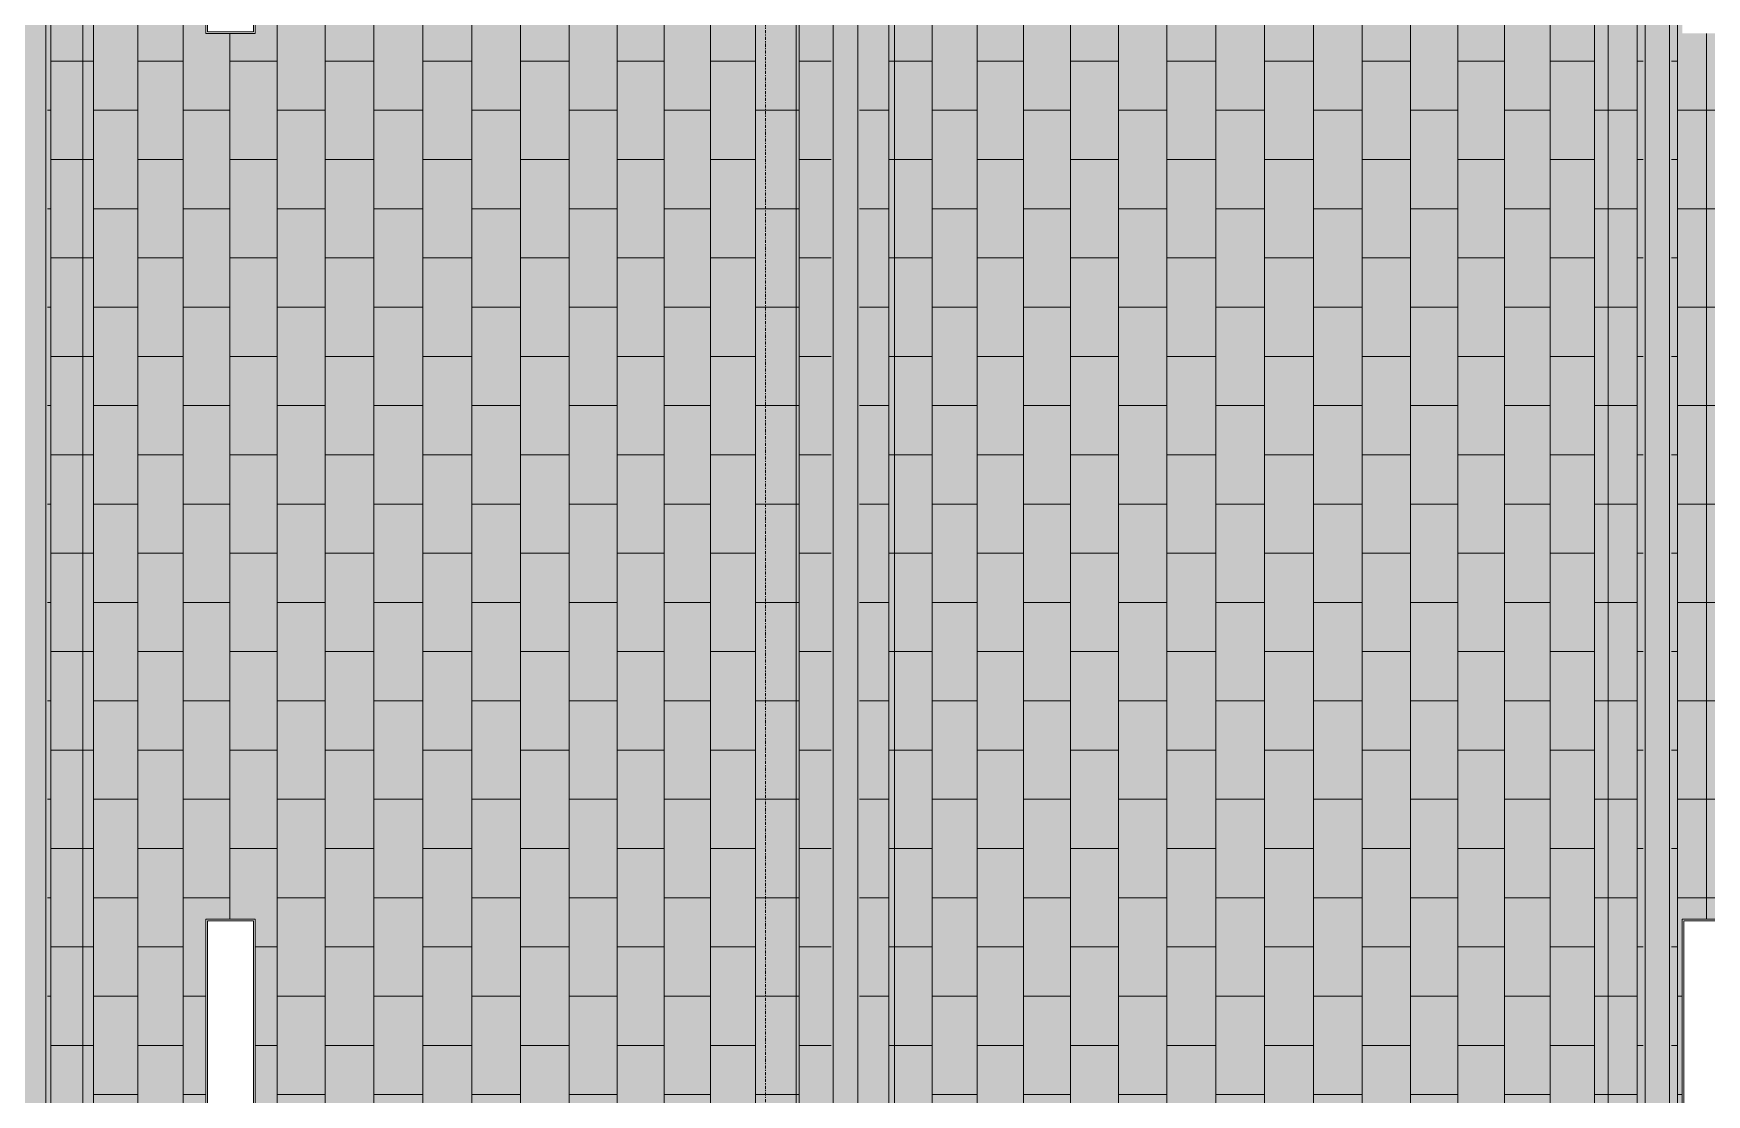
# Model space of a CAD drawing. Header units: inches. Extents: x -956 to 966, y -1111 to 895.
# Drawn here: x -149.8 to -13.8, y 593.6 to 679.9 of the extents above; entities that cross this region are included whole.
import ezdxf

# ---------------------------------------------------------------- set-up
doc = ezdxf.new("R2010")
doc.units = ezdxf.units.IN
doc.header["$MEASUREMENT"] = 0
doc.linetypes.add('Grid Line 1_4_', pattern=[0.4375, 0.25, -0.0625, 0.0625, -0.0625])
for name, color, linetype, lineweight in [('A-CLNG', 13, 'Continuous', 13), ('A-CLNG-PATT', 13, 'Continuous', 13), ('E-LITE-EQPM', 33, 'Continuous', 9), ('S-GRID', 1, 'Continuous', 9)]:
    doc.layers.add(name, color=color, linetype=linetype, lineweight=lineweight)

# ---------------------------------------------------------------- blocks, each defined once
blk = doc.blocks.new('Lighting - Pendant-Finelite-HP4-D - HP-4 D-8_-SO-3000K-120-FA-SC-3361575-7TH FLOOR TELECOM OVERHEAD ROUTING PLAN')
at = {"layer": 'E-LITE-EQPM', "color": 9}
for p, q in [((48, 2), (-48, 2)), ((-48, 2), (-48, -2)), ((47.875, 1.875), (-47.875, 1.875)), ((-47.875, 1.875), (-47.875, -1.875)), ((-47.875, 1.875), (47.875, 1.875)), ((-47.875, -1.875), (-47.875, 1.875)), ((47.875, -1.875), (47.875, 1.875)), ((47.875, 1.875), (47.875, -1.875)), ((48, -2), (48, 2)), ((-48, -2), (48, -2)), ((-47.875, -1.875), (47.875, -1.875)), ((47.875, -1.875), (-47.875, -1.875))]:
    blk.add_line(p, q, dxfattribs=at)
blk = doc.blocks.new('FP_1_48-7TH FLOOR TELECOM OVERHEAD ROUTING PLAN')
at = {"layer": 'A-CLNG-PATT', "color": 50}
for p, q in [((-148.41, 542.63), (-148.41, 789.34)), ((-144.93, 542.63), (-144.93, 789.34)), ((-141.34, 542.63), (-141.34, 789.34)), ((-137.65, 542.63), (-137.65, 789.34)), ((-130.01, 542.63), (-130.01, 789.34)), ((-126.1, 542.63), (-126.1, 789.34)), ((-122.14, 542.63), (-122.14, 789.34)), ((-118.17, 542.63), (-118.17, 789.34)), ((-114.19, 542.63), (-114.19, 789.34)), ((-110.22, 542.63), (-110.22, 789.34)), ((-106.28, 542.63), (-106.28, 789.34)), ((-102.38, 542.63), (-102.38, 789.34)), ((-98.55, 542.63), (-98.55, 789.34)), ((-94.79, 542.63), (-94.79, 789.34)), ((-91.13, 542.63), (-91.13, 789.34)), ((-87.57, 542.63), (-87.57, 789.34)), ((-133.86, 607.86), (-133.86, 679.86)), ((-148.41, 677.61), (-145.84, 677.61)), ((-145.82, 677.61), (-144.93, 677.61)), ((-141.34, 677.61), (-137.65, 677.61)), ((-133.86, 677.61), (-130.01, 677.61)), ((-126.1, 677.61), (-122.14, 677.61)), ((-118.17, 677.61), (-114.19, 677.61)), ((-110.22, 677.61), (-106.28, 677.61)), ((-102.38, 677.61), (-98.55, 677.61)), ((-94.79, 677.61), (-91.13, 677.61)), ((-87.57, 677.61), (-84.97, 677.61)), ((-148.67, 673.61), (-148.41, 673.61)), ((-144.93, 673.61), (-141.34, 673.61)), ((-137.65, 673.61), (-133.86, 673.61)), ((-130.01, 673.61), (-126.1, 673.61)), ((-122.14, 673.61), (-118.17, 673.61)), ((-114.19, 673.61), (-110.22, 673.61)), ((-106.28, 673.61), (-102.38, 673.61)), ((-98.55, 673.61), (-94.79, 673.61)), ((-91.13, 673.61), (-87.82, 673.61)), ((-87.82, 673.61), (-87.57, 673.61)), ((-148.41, 669.61), (-145.84, 669.61)), ((-145.82, 669.61), (-144.93, 669.61)), ((-141.34, 669.61), (-137.65, 669.61)), ((-133.86, 669.61), (-130.01, 669.61)), ((-126.1, 669.61), (-122.14, 669.61)), ((-118.17, 669.61), (-114.19, 669.61)), ((-110.22, 669.61), (-106.28, 669.61)), ((-102.38, 669.61), (-98.55, 669.61)), ((-94.79, 669.61), (-91.13, 669.61)), ((-87.57, 669.61), (-84.97, 669.61)), ((-148.67, 665.61), (-148.41, 665.61)), ((-144.93, 665.61), (-141.34, 665.61)), ((-137.65, 665.61), (-133.86, 665.61)), ((-130.01, 665.61), (-126.1, 665.61)), ((-122.14, 665.61), (-118.17, 665.61)), ((-114.19, 665.61), (-110.22, 665.61)), ((-106.28, 665.61), (-102.38, 665.61)), ((-98.55, 665.61), (-94.79, 665.61)), ((-91.13, 665.61), (-87.82, 665.61)), ((-87.82, 665.61), (-87.57, 665.61)), ((-148.41, 661.61), (-145.84, 661.61)), ((-145.82, 661.61), (-144.93, 661.61)), ((-141.34, 661.61), (-137.65, 661.61)), ((-133.86, 661.61), (-130.01, 661.61)), ((-126.1, 661.61), (-122.14, 661.61)), ((-118.17, 661.61), (-114.19, 661.61)), ((-110.22, 661.61), (-106.28, 661.61)), ((-102.38, 661.61), (-98.55, 661.61)), ((-94.79, 661.61), (-91.13, 661.61)), ((-87.57, 661.61), (-84.97, 661.61)), ((-148.67, 657.61), (-148.41, 657.61)), ((-144.93, 657.61), (-141.34, 657.61)), ((-137.65, 657.61), (-133.86, 657.61)), ((-130.01, 657.61), (-126.1, 657.61)), ((-122.14, 657.61), (-118.17, 657.61)), ((-114.19, 657.61), (-110.22, 657.61)), ((-106.28, 657.61), (-102.38, 657.61)), ((-98.55, 657.61), (-94.79, 657.61)), ((-91.13, 657.61), (-87.82, 657.61)), ((-87.82, 657.61), (-87.57, 657.61)), ((-148.41, 653.61), (-145.84, 653.61)), ((-145.82, 653.61), (-144.93, 653.61)), ((-141.34, 653.61), (-137.65, 653.61)), ((-133.86, 653.61), (-130.01, 653.61)), ((-126.1, 653.61), (-122.14, 653.61)), ((-118.17, 653.61), (-114.19, 653.61)), ((-110.22, 653.61), (-106.28, 653.61)), ((-102.38, 653.61), (-98.55, 653.61)), ((-94.79, 653.61), (-91.13, 653.61)), ((-87.57, 653.61), (-84.97, 653.61)), ((-148.67, 649.61), (-148.41, 649.61)), ((-144.93, 649.61), (-141.34, 649.61)), ((-137.65, 649.61), (-133.86, 649.61)), ((-130.01, 649.61), (-126.1, 649.61)), ((-122.14, 649.61), (-118.17, 649.61)), ((-114.19, 649.61), (-110.22, 649.61)), ((-106.28, 649.61), (-102.38, 649.61)), ((-98.55, 649.61), (-94.79, 649.61)), ((-91.13, 649.61), (-87.82, 649.61)), ((-87.82, 649.61), (-87.57, 649.61)), ((-148.41, 645.61), (-145.84, 645.61)), ((-145.82, 645.61), (-144.93, 645.61)), ((-141.34, 645.61), (-137.65, 645.61)), ((-133.86, 645.61), (-130.01, 645.61)), ((-126.1, 645.61), (-122.14, 645.61)), ((-118.17, 645.61), (-114.19, 645.61)), ((-110.22, 645.61), (-106.28, 645.61)), ((-102.38, 645.61), (-98.55, 645.61)), ((-94.79, 645.61), (-91.13, 645.61)), ((-87.57, 645.61), (-84.97, 645.61)), ((-148.67, 641.61), (-148.41, 641.61)), ((-144.93, 641.61), (-141.34, 641.61)), ((-137.65, 641.61), (-133.86, 641.61)), ((-130.01, 641.61), (-126.1, 641.61)), ((-122.14, 641.61), (-118.17, 641.61)), ((-114.19, 641.61), (-110.22, 641.61)), ((-106.28, 641.61), (-102.38, 641.61)), ((-98.55, 641.61), (-94.79, 641.61)), ((-91.13, 641.61), (-87.82, 641.61)), ((-87.82, 641.61), (-87.57, 641.61)), ((-148.41, 637.61), (-145.84, 637.61)), ((-145.82, 637.61), (-144.93, 637.61)), ((-141.34, 637.61), (-137.65, 637.61)), ((-133.86, 637.61), (-130.01, 637.61)), ((-126.1, 637.61), (-122.14, 637.61)), ((-118.17, 637.61), (-114.19, 637.61)), ((-110.22, 637.61), (-106.28, 637.61)), ((-102.38, 637.61), (-98.55, 637.61)), ((-94.79, 637.61), (-91.13, 637.61)), ((-87.57, 637.61), (-84.97, 637.61)), ((-148.67, 633.61), (-148.41, 633.61)), ((-144.93, 633.61), (-141.34, 633.61)), ((-137.65, 633.61), (-133.86, 633.61)), ((-130.01, 633.61), (-126.1, 633.61)), ((-122.14, 633.61), (-118.17, 633.61)), ((-114.19, 633.61), (-110.22, 633.61)), ((-106.28, 633.61), (-102.38, 633.61)), ((-98.55, 633.61), (-94.79, 633.61)), ((-91.13, 633.61), (-87.82, 633.61)), ((-87.82, 633.61), (-87.57, 633.61)), ((-148.41, 629.61), (-145.84, 629.61)), ((-145.82, 629.61), (-144.93, 629.61)), ((-141.34, 629.61), (-137.65, 629.61)), ((-133.86, 629.61), (-130.01, 629.61)), ((-126.1, 629.61), (-122.14, 629.61)), ((-118.17, 629.61), (-114.19, 629.61)), ((-110.22, 629.61), (-106.28, 629.61)), ((-102.38, 629.61), (-98.55, 629.61)), ((-94.79, 629.61), (-91.13, 629.61)), ((-87.57, 629.61), (-84.97, 629.61)), ((-148.67, 625.61), (-148.41, 625.61)), ((-144.93, 625.61), (-141.34, 625.61)), ((-137.65, 625.61), (-133.86, 625.61)), ((-130.01, 625.61), (-126.1, 625.61)), ((-122.14, 625.61), (-118.17, 625.61)), ((-114.19, 625.61), (-110.22, 625.61)), ((-106.28, 625.61), (-102.38, 625.61)), ((-98.55, 625.61), (-94.79, 625.61)), ((-91.13, 625.61), (-87.82, 625.61)), ((-87.82, 625.61), (-87.57, 625.61)), ((-148.41, 621.61), (-145.84, 621.61)), ((-145.82, 621.61), (-144.93, 621.61)), ((-141.34, 621.61), (-137.65, 621.61)), ((-133.86, 621.61), (-130.01, 621.61)), ((-126.1, 621.61), (-122.14, 621.61)), ((-118.17, 621.61), (-114.19, 621.61)), ((-110.22, 621.61), (-106.28, 621.61)), ((-102.38, 621.61), (-98.55, 621.61)), ((-94.79, 621.61), (-91.13, 621.61)), ((-87.57, 621.61), (-84.97, 621.61)), ((-148.67, 617.61), (-148.41, 617.61)), ((-144.93, 617.61), (-141.34, 617.61)), ((-137.65, 617.61), (-133.86, 617.61)), ((-130.01, 617.61), (-126.1, 617.61)), ((-122.14, 617.61), (-118.17, 617.61)), ((-114.19, 617.61), (-110.22, 617.61)), ((-106.28, 617.61), (-102.38, 617.61)), ((-98.55, 617.61), (-94.79, 617.61)), ((-91.13, 617.61), (-87.82, 617.61)), ((-87.82, 617.61), (-87.57, 617.61)), ((-148.41, 613.61), (-145.84, 613.61)), ((-145.82, 613.61), (-144.93, 613.61)), ((-141.34, 613.61), (-137.65, 613.61)), ((-133.86, 613.61), (-130.01, 613.61)), ((-126.1, 613.61), (-122.14, 613.61)), ((-118.17, 613.61), (-114.19, 613.61)), ((-110.22, 613.61), (-106.28, 613.61)), ((-102.38, 613.61), (-98.55, 613.61)), ((-94.79, 613.61), (-91.13, 613.61)), ((-87.57, 613.61), (-84.97, 613.61)), ((-148.67, 609.61), (-148.41, 609.61)), ((-144.93, 609.61), (-141.34, 609.61)), ((-137.65, 609.61), (-133.86, 609.61)), ((-130.01, 609.61), (-126.1, 609.61)), ((-122.14, 609.61), (-118.17, 609.61)), ((-114.19, 609.61), (-110.22, 609.61)), ((-106.28, 609.61), (-102.38, 609.61)), ((-98.55, 609.61), (-94.79, 609.61)), ((-91.13, 609.61), (-87.82, 609.61)), ((-87.82, 609.61), (-87.57, 609.61)), ((-148.41, 605.61), (-145.84, 605.61)), ((-145.82, 605.61), (-144.93, 605.61)), ((-141.34, 605.61), (-137.65, 605.61)), ((-131.8, 605.61), (-130.01, 605.61)), ((-126.1, 605.61), (-122.14, 605.61)), ((-118.17, 605.61), (-114.19, 605.61)), ((-110.22, 605.61), (-106.28, 605.61)), ((-102.38, 605.61), (-98.55, 605.61)), ((-94.79, 605.61), (-91.13, 605.61)), ((-87.57, 605.61), (-84.97, 605.61)), ((-148.67, 601.61), (-148.41, 601.61)), ((-144.93, 601.61), (-141.34, 601.61)), ((-137.65, 601.61), (-135.8, 601.61)), ((-130.01, 601.61), (-126.1, 601.61)), ((-122.14, 601.61), (-118.17, 601.61)), ((-114.19, 601.61), (-110.22, 601.61)), ((-106.28, 601.61), (-102.38, 601.61)), ((-98.55, 601.61), (-94.79, 601.61)), ((-91.13, 601.61), (-87.82, 601.61)), ((-87.82, 601.61), (-87.57, 601.61)), ((-148.41, 597.61), (-145.84, 597.61)), ((-145.82, 597.61), (-144.93, 597.61)), ((-141.34, 597.61), (-137.65, 597.61)), ((-131.8, 597.61), (-130.01, 597.61)), ((-126.1, 597.61), (-122.14, 597.61)), ((-118.17, 597.61), (-114.19, 597.61)), ((-110.22, 597.61), (-106.28, 597.61)), ((-102.38, 597.61), (-98.55, 597.61)), ((-94.79, 597.61), (-91.13, 597.61)), ((-87.57, 597.61), (-84.97, 597.61)), ((-144.93, 593.61), (-141.34, 593.61)), ((-137.65, 593.61), (-135.8, 593.61)), ((-130.01, 593.61), (-126.1, 593.61)), ((-122.14, 593.61), (-118.17, 593.61)), ((-114.19, 593.61), (-110.22, 593.61)), ((-106.28, 593.61), (-102.38, 593.61)), ((-98.55, 593.61), (-94.79, 593.61)), ((-91.13, 593.61), (-87.82, 593.61)), ((-87.82, 593.61), (-87.57, 593.61))]:
    blk.add_line(p, q, dxfattribs=at)
blk = doc.blocks.new('FP_1_49-7TH FLOOR TELECOM OVERHEAD ROUTING PLAN')
at = {"layer": 'A-CLNG-PATT', "color": 50}
for p, q in [((-80.3, 542.63), (-80.3, 789.34)), ((-76.76, 542.63), (-76.76, 789.34)), ((-73.1, 542.63), (-73.1, 789.34)), ((-69.35, 542.63), (-69.35, 789.34)), ((-65.52, 542.63), (-65.52, 789.34)), ((-61.62, 542.63), (-61.62, 789.34)), ((-57.69, 542.63), (-57.69, 789.34)), ((-53.72, 542.63), (-53.72, 789.34)), ((-49.74, 542.63), (-49.74, 789.34)), ((-45.76, 542.63), (-45.76, 789.34)), ((-41.81, 542.63), (-41.81, 789.34)), ((-37.89, 542.63), (-37.89, 789.34)), ((-34.03, 542.63), (-34.03, 789.34)), ((-30.24, 542.63), (-30.24, 789.34)), ((-26.54, 542.63), (-26.54, 789.34)), ((-22.94, 542.63), (-22.94, 789.34)), ((-19.46, 542.63), (-19.46, 789.34)), ((-80.3, 677.61), (-79.82, 677.61)), ((-79.82, 677.61), (-76.76, 677.61)), ((-73.1, 677.61), (-69.35, 677.61)), ((-65.52, 677.61), (-61.62, 677.61)), ((-57.69, 677.61), (-53.72, 677.61)), ((-49.74, 677.61), (-45.76, 677.61)), ((-41.81, 677.61), (-37.89, 677.61)), ((-34.03, 677.61), (-30.24, 677.61)), ((-26.54, 677.61), (-22.94, 677.61)), ((-19.46, 677.61), (-18.97, 677.61)), ((-82.67, 673.61), (-80.3, 673.61)), ((-76.76, 673.61), (-73.1, 673.61)), ((-69.35, 673.61), (-65.52, 673.61)), ((-61.62, 673.61), (-57.69, 673.61)), ((-53.72, 673.61), (-49.74, 673.61)), ((-45.76, 673.61), (-41.81, 673.61)), ((-37.89, 673.61), (-34.03, 673.61)), ((-30.24, 673.61), (-26.54, 673.61)), ((-22.94, 673.61), (-21.82, 673.61)), ((-21.82, 673.61), (-19.46, 673.61)), ((-80.3, 669.61), (-79.82, 669.61)), ((-79.82, 669.61), (-76.76, 669.61)), ((-73.1, 669.61), (-69.35, 669.61)), ((-65.52, 669.61), (-61.62, 669.61)), ((-57.69, 669.61), (-53.72, 669.61)), ((-49.74, 669.61), (-45.76, 669.61)), ((-41.81, 669.61), (-37.89, 669.61)), ((-34.03, 669.61), (-30.24, 669.61)), ((-26.54, 669.61), (-22.94, 669.61)), ((-19.46, 669.61), (-18.97, 669.61)), ((-82.67, 665.61), (-80.3, 665.61)), ((-76.76, 665.61), (-73.1, 665.61)), ((-69.35, 665.61), (-65.52, 665.61)), ((-61.62, 665.61), (-57.69, 665.61)), ((-53.72, 665.61), (-49.74, 665.61)), ((-45.76, 665.61), (-41.81, 665.61)), ((-37.89, 665.61), (-34.03, 665.61)), ((-30.24, 665.61), (-26.54, 665.61)), ((-22.94, 665.61), (-21.82, 665.61)), ((-21.82, 665.61), (-19.46, 665.61)), ((-80.3, 661.61), (-79.82, 661.61)), ((-79.82, 661.61), (-76.76, 661.61)), ((-73.1, 661.61), (-69.35, 661.61)), ((-65.52, 661.61), (-61.62, 661.61)), ((-57.69, 661.61), (-53.72, 661.61)), ((-49.74, 661.61), (-45.76, 661.61)), ((-41.81, 661.61), (-37.89, 661.61)), ((-34.03, 661.61), (-30.24, 661.61)), ((-26.54, 661.61), (-22.94, 661.61)), ((-19.46, 661.61), (-18.97, 661.61)), ((-82.67, 657.61), (-80.3, 657.61)), ((-76.76, 657.61), (-73.1, 657.61)), ((-69.35, 657.61), (-65.52, 657.61)), ((-61.62, 657.61), (-57.69, 657.61)), ((-53.72, 657.61), (-49.74, 657.61)), ((-45.76, 657.61), (-41.81, 657.61)), ((-37.89, 657.61), (-34.03, 657.61)), ((-30.24, 657.61), (-26.54, 657.61)), ((-22.94, 657.61), (-21.82, 657.61)), ((-21.82, 657.61), (-19.46, 657.61)), ((-80.3, 653.61), (-79.82, 653.61)), ((-79.82, 653.61), (-76.76, 653.61)), ((-73.1, 653.61), (-69.35, 653.61)), ((-65.52, 653.61), (-61.62, 653.61)), ((-57.69, 653.61), (-53.72, 653.61)), ((-49.74, 653.61), (-45.76, 653.61)), ((-41.81, 653.61), (-37.89, 653.61)), ((-34.03, 653.61), (-30.24, 653.61)), ((-26.54, 653.61), (-22.94, 653.61)), ((-19.46, 653.61), (-18.97, 653.61)), ((-82.67, 649.61), (-80.3, 649.61)), ((-76.76, 649.61), (-73.1, 649.61)), ((-69.35, 649.61), (-65.52, 649.61)), ((-61.62, 649.61), (-57.69, 649.61)), ((-53.72, 649.61), (-49.74, 649.61)), ((-45.76, 649.61), (-41.81, 649.61)), ((-37.89, 649.61), (-34.03, 649.61)), ((-30.24, 649.61), (-26.54, 649.61)), ((-22.94, 649.61), (-21.82, 649.61)), ((-21.82, 649.61), (-19.46, 649.61)), ((-80.3, 645.61), (-79.82, 645.61)), ((-79.82, 645.61), (-76.76, 645.61)), ((-73.1, 645.61), (-69.35, 645.61)), ((-65.52, 645.61), (-61.62, 645.61)), ((-57.69, 645.61), (-53.72, 645.61)), ((-49.74, 645.61), (-45.76, 645.61)), ((-41.81, 645.61), (-37.89, 645.61)), ((-34.03, 645.61), (-30.24, 645.61)), ((-26.54, 645.61), (-22.94, 645.61)), ((-19.46, 645.61), (-18.97, 645.61)), ((-82.67, 641.61), (-80.3, 641.61)), ((-76.76, 641.61), (-73.1, 641.61)), ((-69.35, 641.61), (-65.52, 641.61)), ((-61.62, 641.61), (-57.69, 641.61)), ((-53.72, 641.61), (-49.74, 641.61)), ((-45.76, 641.61), (-41.81, 641.61)), ((-37.89, 641.61), (-34.03, 641.61)), ((-30.24, 641.61), (-26.54, 641.61)), ((-22.94, 641.61), (-21.82, 641.61)), ((-21.82, 641.61), (-19.46, 641.61)), ((-80.3, 637.61), (-79.82, 637.61)), ((-79.82, 637.61), (-76.76, 637.61)), ((-73.1, 637.61), (-69.35, 637.61)), ((-65.52, 637.61), (-61.62, 637.61)), ((-57.69, 637.61), (-53.72, 637.61)), ((-49.74, 637.61), (-45.76, 637.61)), ((-41.81, 637.61), (-37.89, 637.61)), ((-34.03, 637.61), (-30.24, 637.61)), ((-26.54, 637.61), (-22.94, 637.61)), ((-19.46, 637.61), (-18.97, 637.61)), ((-82.67, 633.61), (-80.3, 633.61)), ((-76.76, 633.61), (-73.1, 633.61)), ((-69.35, 633.61), (-65.52, 633.61)), ((-61.62, 633.61), (-57.69, 633.61)), ((-53.72, 633.61), (-49.74, 633.61)), ((-45.76, 633.61), (-41.81, 633.61)), ((-37.89, 633.61), (-34.03, 633.61)), ((-30.24, 633.61), (-26.54, 633.61)), ((-22.94, 633.61), (-21.82, 633.61)), ((-21.82, 633.61), (-19.46, 633.61)), ((-80.3, 629.61), (-79.82, 629.61)), ((-79.82, 629.61), (-76.76, 629.61)), ((-73.1, 629.61), (-69.35, 629.61)), ((-65.52, 629.61), (-61.62, 629.61)), ((-57.69, 629.61), (-53.72, 629.61)), ((-49.74, 629.61), (-45.76, 629.61)), ((-41.81, 629.61), (-37.89, 629.61)), ((-34.03, 629.61), (-30.24, 629.61)), ((-26.54, 629.61), (-22.94, 629.61)), ((-19.46, 629.61), (-18.97, 629.61)), ((-82.67, 625.61), (-80.3, 625.61)), ((-76.76, 625.61), (-73.1, 625.61)), ((-69.35, 625.61), (-65.52, 625.61)), ((-61.62, 625.61), (-57.69, 625.61)), ((-53.72, 625.61), (-49.74, 625.61)), ((-45.76, 625.61), (-41.81, 625.61)), ((-37.89, 625.61), (-34.03, 625.61)), ((-30.24, 625.61), (-26.54, 625.61)), ((-22.94, 625.61), (-21.82, 625.61)), ((-21.82, 625.61), (-19.46, 625.61)), ((-80.3, 621.61), (-79.82, 621.61)), ((-79.82, 621.61), (-76.76, 621.61)), ((-73.1, 621.61), (-69.35, 621.61)), ((-65.52, 621.61), (-61.62, 621.61)), ((-57.69, 621.61), (-53.72, 621.61)), ((-49.74, 621.61), (-45.76, 621.61)), ((-41.81, 621.61), (-37.89, 621.61)), ((-34.03, 621.61), (-30.24, 621.61)), ((-26.54, 621.61), (-22.94, 621.61)), ((-19.46, 621.61), (-18.97, 621.61)), ((-82.67, 617.61), (-80.3, 617.61)), ((-76.76, 617.61), (-73.1, 617.61)), ((-69.35, 617.61), (-65.52, 617.61)), ((-61.62, 617.61), (-57.69, 617.61)), ((-53.72, 617.61), (-49.74, 617.61)), ((-45.76, 617.61), (-41.81, 617.61)), ((-37.89, 617.61), (-34.03, 617.61)), ((-30.24, 617.61), (-26.54, 617.61)), ((-22.94, 617.61), (-21.82, 617.61)), ((-21.82, 617.61), (-19.46, 617.61)), ((-80.3, 613.61), (-79.82, 613.61)), ((-79.82, 613.61), (-76.76, 613.61)), ((-73.1, 613.61), (-69.35, 613.61)), ((-65.52, 613.61), (-61.62, 613.61)), ((-57.69, 613.61), (-53.72, 613.61)), ((-49.74, 613.61), (-45.76, 613.61)), ((-41.81, 613.61), (-37.89, 613.61)), ((-34.03, 613.61), (-30.24, 613.61)), ((-26.54, 613.61), (-22.94, 613.61)), ((-19.46, 613.61), (-18.97, 613.61)), ((-82.67, 609.61), (-80.3, 609.61)), ((-76.76, 609.61), (-73.1, 609.61)), ((-69.35, 609.61), (-65.52, 609.61)), ((-61.62, 609.61), (-57.69, 609.61)), ((-53.72, 609.61), (-49.74, 609.61)), ((-45.76, 609.61), (-41.81, 609.61)), ((-37.89, 609.61), (-34.03, 609.61)), ((-30.24, 609.61), (-26.54, 609.61)), ((-22.94, 609.61), (-21.82, 609.61)), ((-21.82, 609.61), (-19.46, 609.61)), ((-80.3, 605.61), (-79.82, 605.61)), ((-79.82, 605.61), (-76.76, 605.61)), ((-73.1, 605.61), (-69.35, 605.61)), ((-65.52, 605.61), (-61.62, 605.61)), ((-57.69, 605.61), (-53.72, 605.61)), ((-49.74, 605.61), (-45.76, 605.61)), ((-41.81, 605.61), (-37.89, 605.61)), ((-34.03, 605.61), (-30.24, 605.61)), ((-26.54, 605.61), (-22.94, 605.61)), ((-19.46, 605.61), (-18.97, 605.61)), ((-82.67, 601.61), (-80.3, 601.61)), ((-76.76, 601.61), (-73.1, 601.61)), ((-69.35, 601.61), (-65.52, 601.61)), ((-61.62, 601.61), (-57.69, 601.61)), ((-53.72, 601.61), (-49.74, 601.61)), ((-45.76, 601.61), (-41.81, 601.61)), ((-37.89, 601.61), (-34.03, 601.61)), ((-30.24, 601.61), (-26.54, 601.61)), ((-22.94, 601.61), (-21.82, 601.61)), ((-21.82, 601.61), (-19.46, 601.61)), ((-80.3, 597.61), (-79.82, 597.61)), ((-79.82, 597.61), (-76.76, 597.61)), ((-73.1, 597.61), (-69.35, 597.61)), ((-65.52, 597.61), (-61.62, 597.61)), ((-57.69, 597.61), (-53.72, 597.61)), ((-49.74, 597.61), (-45.76, 597.61)), ((-41.81, 597.61), (-37.89, 597.61)), ((-34.03, 597.61), (-30.24, 597.61)), ((-26.54, 597.61), (-22.94, 597.61)), ((-19.46, 597.61), (-18.97, 597.61)), ((-76.76, 593.61), (-73.1, 593.61)), ((-69.35, 593.61), (-65.52, 593.61)), ((-61.62, 593.61), (-57.69, 593.61)), ((-53.72, 593.61), (-49.74, 593.61)), ((-45.76, 593.61), (-41.81, 593.61)), ((-37.89, 593.61), (-34.03, 593.61)), ((-30.24, 593.61), (-26.54, 593.61)), ((-22.94, 593.61), (-21.82, 593.61)), ((-21.82, 593.61), (-19.46, 593.61))]:
    blk.add_line(p, q, dxfattribs=at)
blk = doc.blocks.new('FP_1_50-7TH FLOOR TELECOM OVERHEAD ROUTING PLAN')
at = {"layer": 'A-CLNG-PATT', "color": 50}
for p, q in [((-16.17, 542.63), (-16.17, 789.34)), ((-16.67, 677.61), (-16.17, 677.61)), ((-16.17, 673.61), (-13.82, 673.61)), ((-13.82, 673.61), (-12.69, 673.61)), ((-16.67, 669.61), (-16.17, 669.61)), ((-16.17, 665.61), (-13.82, 665.61)), ((-13.82, 665.61), (-12.69, 665.61)), ((-16.67, 661.61), (-16.17, 661.61)), ((-16.17, 657.61), (-13.82, 657.61)), ((-13.82, 657.61), (-12.69, 657.61)), ((-16.67, 653.61), (-16.17, 653.61)), ((-16.17, 649.61), (-13.82, 649.61)), ((-13.82, 649.61), (-12.69, 649.61)), ((-16.67, 645.61), (-16.17, 645.61)), ((-16.17, 641.61), (-13.82, 641.61)), ((-13.82, 641.61), (-12.69, 641.61)), ((-16.67, 637.61), (-16.17, 637.61)), ((-16.17, 633.61), (-13.82, 633.61)), ((-13.82, 633.61), (-12.69, 633.61)), ((-16.67, 629.61), (-16.17, 629.61)), ((-16.17, 625.61), (-13.82, 625.61)), ((-13.82, 625.61), (-12.69, 625.61)), ((-16.67, 621.61), (-16.17, 621.61)), ((-16.17, 617.61), (-13.82, 617.61)), ((-13.82, 617.61), (-12.69, 617.61)), ((-16.67, 613.61), (-16.17, 613.61)), ((-16.17, 609.61), (-13.82, 609.61)), ((-13.82, 609.61), (-12.69, 609.61)), ((-16.67, 605.61), (-16.17, 605.61)), ((-16.17, 601.61), (-15.79, 601.61)), ((-16.67, 597.61), (-16.17, 597.61)), ((-16.17, 593.61), (-15.8, 593.61))]:
    blk.add_line(p, q, dxfattribs=at)
blk = doc.blocks.new('7th Floor Vault2 - 7th Floor Vault-3164437-7TH FLOOR TELECOM OVERHEAD ROUTING PLAN')
at = {"layer": 'A-CLNG', "color": 10, "lineweight": 9}
for p, q in [((-148.82, 789.34), (-148.82, 542.63)), ((-145.82, 789.34), (-145.82, 542.63)), ((-145.82, 789.34), (-145.82, 542.63)), ((-87.82, 789.34), (-87.82, 542.63)), ((-87.82, 789.34), (-87.82, 542.63)), ((-84.82, 789.34), (-84.82, 542.63)), ((-82.82, 789.34), (-82.82, 542.63)), ((-79.82, 789.34), (-79.82, 542.63)), ((-79.82, 789.34), (-79.82, 542.63)), ((-21.82, 789.34), (-21.82, 542.63)), ((-21.82, 789.34), (-21.82, 542.63)), ((-18.82, 789.34), (-18.82, 542.63)), ((-16.82, 789.34), (-16.82, 542.63)), ((-13.82, 679.86), (-13.82, 607.86)), ((-13.82, 679.86), (-13.82, 607.86))]:
    blk.add_line(p, q, dxfattribs=at)
for name in ['FP_1_48-7TH FLOOR TELECOM OVERHEAD ROUTING PLAN', 'FP_1_49-7TH FLOOR TELECOM OVERHEAD ROUTING PLAN', 'FP_1_50-7TH FLOOR TELECOM OVERHEAD ROUTING PLAN']:
    blk.add_blockref(name, (0, 0), dxfattribs=at)
blk = doc.blocks.new('Lighting - Pendant-Finelite-HP4-D - HP-4 D-4_-SO-3000K-120-FA-SC-3363334-7TH FLOOR TELECOM OVERHEAD ROUTING PLAN')
at = {"layer": 'E-LITE-EQPM', "color": 9}
for p, q in [((24, 2), (-24, 2)), ((-24, 2), (-24, -2)), ((23.875, 1.875), (-23.875, 1.875)), ((-23.875, 1.875), (-23.875, -1.875)), ((-23.875, 1.875), (23.875, 1.875)), ((-23.875, -1.875), (-23.875, 1.875)), ((23.875, -1.875), (23.875, 1.875)), ((23.875, 1.875), (23.875, -1.875)), ((24, -2), (24, 2)), ((-24, -2), (24, -2)), ((-23.875, -1.875), (23.875, -1.875)), ((23.875, -1.875), (-23.875, -1.875))]:
    blk.add_line(p, q, dxfattribs=at)

msp = doc.modelspace()

# ---------------------------------------------------------------- hatches: boundary and pattern name
at = {"layer": 'A-CLNG-PATT'}
h = msp.add_hatch(dxfattribs=at)
h.set_pattern_fill('FP1_12', color=253, style=0, pattern_type=2)
h.set_pattern_definition([(0, (0, 0), (30.72, 7.68), [1.267, -21.773, 1.267, -21.773, -122.88]), (0, (0, 0), (30.72, 7.68), [-46.08, 1.267, -44.813, 1.267, -21.773, -53.76]), (0, (0, 0), (30.72, 7.68), [-115.2, 1.267, -14.093, 1.267, -37.133]), (120, (11.52, 3.84), (-22.011075, 22.7643), [1.267, -21.773, 1.267, -21.773, -122.88]), (120, (11.52, 3.84), (-22.011075, 22.7643), [-46.08, 1.267, -44.813, 1.267, -21.773, -53.76]), (120, (11.52, 3.84), (-22.011075, 22.7643), [-115.2, 1.267, -14.093, 1.267, -37.133]), (240, (15.36, 19.2), (-8.708925, -30.4443), [1.267, -21.773, 1.267, -21.773, -122.88]), (240, (15.36, 19.2), (-8.708925, -30.4443), [-46.08, 1.267, -44.813, 1.267, -21.773, -53.76]), (240, (15.36, 19.2), (-8.708925, -30.4443), [-115.2, 1.267, -14.093, 1.267, -37.133])])
h.paths.add_polyline_path([(-294.34, -537.62), (-227.98, -537.62), (-227.98, -527.62), (-219.98, -527.62), (-219.98, -509.12), (-210.98, -509.12), (-210.98, -364.18), (-211.98, -364.18), (-211.98, -243.37), (-299.98, -243.37), (-299.98, -537.62)], flags=0)
h.paths.add_polyline_path([(-606.23, -537.62), (-602.07, -537.62), (-602.07, -532.87), (-606.23, -532.87), (-606.23, -535.37)], flags=0)
h.paths.add_polyline_path([(-561.64, -537.62), (-356.48, -537.62), (-356.48, -525.62), (-323.98, -525.62), (-323.98, -537.62), (-305.35, -537.62), (-305.35, -525.37), (-321.35, -525.37), (-321.35, -427.37), (-305.35, -427.37), (-305.35, -243.37), (-386.84, -243.37), (-386.84, -318.61), (-390.84, -318.61), (-390.84, -243.37), (-496.9, -243.37), (-496.9, -318.61), (-500.9, -318.61), (-500.9, -243.37), (-562.04, -243.37), (-562.04, -427.37), (-500.9, -427.37), (-500.9, -402.61), (-496.9, -402.61), (-496.9, -427.37), (-390.84, -427.37), (-390.84, -402.61), (-386.84, -402.61), (-386.84, -427.37), (-370.04, -427.37), (-370.04, -525.37), (-578.04, -525.37), (-578.04, -243.37), (-578.35, -243.37), (-578.35, -528.62), (-563.48, -528.62), (-563.48, -537.62)], flags=0)
h.paths.add_polyline_path([(-567.73, -537.62), (-567.73, -532.87), (-578.07, -532.87), (-578.07, -537.62), (-572.48, -537.62)], flags=0)
h.paths.add_polyline_path([(-352.23, -537.62), (-349.48, -537.62), (-349.48, -529.87), (-352.23, -529.87), (-352.23, -536.61)], flags=0)
h.paths.add_polyline_path([(-680.44, -535.37), (-610.48, -535.37), (-610.48, -528.62), (-583.23, -528.62), (-583.23, -526.62), (-662.91, -526.62), (-662.91, -498.61), (-665.8, -498.61), (-665.8, -402.61), (-661.8, -402.61), (-661.8, -428.62), (-583.23, -428.62), (-583.23, -422.62), (-598.91, -422.62), (-598.91, -386.62), (-662.91, -386.62), (-662.91, -318.61), (-665.8, -318.61), (-665.8, -243.37), (-666.35, -243.37), (-666.35, -246.62), (-730.35, -246.62), (-730.35, -243.37), (-762.35, -243.37), (-762.35, -246.62), (-771.86, -246.62), (-771.86, -288.62), (-694.91, -288.62), (-694.91, -386.62), (-790.91, -386.62), (-790.91, -288.62), (-775.86, -288.62), (-775.86, -246.62), (-842.35, -246.62), (-842.35, -243.37), (-853.35, -243.37), (-853.35, -535.37), (-710.14, -535.37)], flags=0)
h.paths.add_polyline_path([(-834.85, -526.62), (-850.85, -526.62), (-850.85, -428.62), (-706.85, -428.62), (-706.85, -526.62), (-828.94, -526.62)], flags=0)
h.paths.add_polyline_path([(-255.48, -481.68), (-256.53, -481.54), (-257.51, -481.14), (-258.35, -480.49), (-259, -479.65), (-259.4, -478.67), (-259.54, -477.62), (-259.4, -476.57), (-259, -475.59), (-258.35, -474.75), (-257.51, -474.1), (-256.53, -473.7), (-255.48, -473.56), (-254.43, -473.7), (-253.45, -474.1), (-252.6, -474.75), (-251.96, -475.59), (-251.55, -476.57), (-251.41, -477.62), (-251.55, -478.67), (-251.96, -479.65), (-252.6, -480.49), (-253.45, -481.14), (-254.43, -481.54)], flags=0)
h.paths.add_polyline_path([(-255.48, -421.68), (-256.53, -421.54), (-257.51, -421.14), (-258.35, -420.49), (-259, -419.65), (-259.4, -418.67), (-259.54, -417.62), (-259.4, -416.57), (-259, -415.59), (-258.35, -414.75), (-257.51, -414.1), (-256.53, -413.7), (-255.48, -413.56), (-254.43, -413.7), (-253.45, -414.1), (-252.6, -414.75), (-251.96, -415.59), (-251.55, -416.57), (-251.41, -417.62), (-251.55, -418.67), (-251.96, -419.65), (-252.6, -420.49), (-253.45, -421.14), (-254.43, -421.54)], flags=0)
h.paths.add_polyline_path([(-255.48, -361.68), (-256.53, -361.54), (-257.51, -361.14), (-258.35, -360.49), (-259, -359.65), (-259.4, -358.67), (-259.54, -357.62), (-259.4, -356.57), (-259, -355.59), (-258.35, -354.75), (-257.51, -354.1), (-256.53, -353.7), (-255.48, -353.56), (-254.43, -353.7), (-253.45, -354.1), (-252.6, -354.75), (-251.96, -355.59), (-251.55, -356.57), (-251.41, -357.62), (-251.55, -358.67), (-251.96, -359.65), (-252.6, -360.49), (-253.45, -361.14), (-254.43, -361.54)], flags=0)
h.paths.add_polyline_path([(-255.48, -301.68), (-256.53, -301.54), (-257.51, -301.14), (-258.35, -300.49), (-259, -299.65), (-259.4, -298.67), (-259.54, -297.62), (-259.4, -296.57), (-259, -295.59), (-258.35, -294.75), (-257.51, -294.1), (-256.53, -293.7), (-255.48, -293.56), (-254.43, -293.7), (-253.45, -294.1), (-252.6, -294.75), (-251.96, -295.59), (-251.55, -296.57), (-251.41, -297.62), (-251.55, -298.67), (-251.96, -299.65), (-252.6, -300.49), (-253.45, -301.14), (-254.43, -301.54)], flags=0)
h.paths.add_polyline_path([(-661.8, -288.62), (-598.91, -288.62), (-598.91, -252.62), (-583.23, -252.62), (-583.23, -243.37), (-661.8, -243.37), (-661.8, -282.19)], flags=0)
h.paths.add_polyline_path([(-258.35, -241.12), (-257.53, -241.12), (-258.35, -240.49), (-259, -239.65), (-259.4, -238.67), (-259.54, -237.62), (-259.4, -236.57), (-259, -235.59), (-258.35, -234.75), (-257.51, -234.1), (-256.53, -233.7), (-255.48, -233.56), (-254.43, -233.7), (-253.45, -234.1), (-252.6, -234.75), (-251.96, -235.59), (-251.55, -236.57), (-251.41, -237.62), (-251.55, -238.67), (-251.96, -239.65), (-252.6, -240.49), (-253.42, -241.12), (-211.98, -241.12), (-211.98, -209.62), (-299.98, -209.62), (-299.98, -241.12), (-259, -241.12)], flags=0)
h.paths.add_polyline_path([(-578.35, -241.12), (-578.04, -241.12), (-578.04, -231.37), (-562.04, -231.37), (-562.04, -241.12), (-500.9, -241.12), (-500.9, -222.61), (-496.9, -222.61), (-496.9, -241.12), (-390.84, -241.12), (-390.84, -222.61), (-386.84, -222.61), (-386.84, -241.12), (-305.35, -241.12), (-305.35, -209.62), (-363.1, -209.62), (-363.1, -212.62), (-337.6, -212.62), (-337.6, -238.12), (-363.1, -238.12), (-363.1, -213.62), (-559.1, -213.62), (-559.1, -209.62), (-578.35, -209.62), (-578.35, -235.91)], flags=0)
h.paths.add_polyline_path([(-621.04, -241.12), (-583.23, -241.12), (-583.23, -209.62), (-666.35, -209.62), (-666.35, -241.12), (-665.8, -241.12), (-665.8, -222.61), (-661.8, -222.61), (-661.8, -241.12), (-650.74, -241.12)], flags=0)
h.paths.add_polyline_path([(-842.35, -241.12), (-842.35, -209.62), (-853.35, -209.62), (-853.35, -241.12)], flags=0)
h.paths.add_polyline_path([(-762.35, -241.12), (-730.35, -241.12), (-730.35, -209.62), (-762.35, -209.62), (-762.35, -222.78)], flags=0)
h.paths.add_polyline_path([(-578.35, -207.37), (-559.1, -207.37), (-559.1, -197.62), (-578.35, -197.62), (-578.35, -202.98)], flags=0)
h.paths.add_polyline_path([(-363.1, -207.37), (-305.35, -207.37), (-305.35, -197.62), (-363.1, -197.62), (-363.1, -202.98)], flags=0)
h.paths.add_polyline_path([(-294.34, -207.37), (-211.98, -207.37), (-211.98, -186.24), (-210.98, -186.24), (-210.98, -48.37), (45.27, -48.37), (45.27, -53.62), (99.27, -53.62), (99.27, -48.37), (317.04, -48.37), (317.04, 11.88), (228.2, 11.88), (228.2, 5.39), (224.2, 5.39), (224.2, 11.88), (-11.8, 11.88), (-11.8, 5.39), (-15.8, 5.39), (-15.8, 11.88), (-363.1, 11.88), (-363.1, 37.38), (-340.48, 37.38), (-340.48, 40.38), (-412.8, 40.38), (-412.8, 8.88), (-336.96, 8.84), (-336.96, 6.63), (-412.8, 6.63), (-412.8, 5.39), (-416.8, 5.39), (-416.8, 6.63), (-532.8, 6.63), (-532.8, 5.39), (-536.8, 5.39), (-536.8, 6.63), (-652.8, 6.63), (-652.8, 5.39), (-656.8, 5.39), (-656.8, 6.63), (-772.86, 6.63), (-772.86, 5.39), (-776.86, 5.39), (-776.86, 6.63), (-853.35, 6.63), (-853.35, -192.24), (-838.91, -192.24), (-838.91, -190.24), (-318.91, -190.24), (-318.91, -192.24), (-299.98, -192.24), (-299.98, -207.37)], flags=0)
h.paths.add_polyline_path([(-583.23, -207.37), (-583.23, -197.62), (-666.35, -197.62), (-666.35, -207.37), (-591.34, -207.37)], flags=0)
h.paths.add_polyline_path([(-853.35, -207.37), (-842.35, -207.37), (-842.35, -197.62), (-853.35, -197.62), (-853.35, -202.98)], flags=0)
h.paths.add_polyline_path([(-739.84, -207.37), (-730.35, -207.37), (-730.35, -197.62), (-762.35, -197.62), (-762.35, -207.37)], flags=0)
h.paths.add_polyline_path([(-772.92, -162.61), (-776.8, -162.61), (-776.8, -66.61), (-772.8, -66.61), (-772.8, -162.61)], flags=0)
h.paths.add_polyline_path([(-532.92, -162.61), (-536.8, -162.61), (-536.8, -66.61), (-532.8, -66.61), (-532.8, -162.61)], flags=0)
h.paths.add_polyline_path([(-656.8, -162.61), (-656.8, -66.61), (-652.8, -66.61), (-652.8, -162.61), (-656.67, -162.61)], flags=0)
h.paths.add_polyline_path([(-416.8, -162.61), (-416.8, -66.61), (-412.8, -66.61), (-412.8, -162.61), (-416.67, -162.61)], flags=0)
h.paths.add_polyline_path([(-280.92, -162.61), (-284.8, -162.61), (-284.8, -66.61), (-280.8, -66.61), (-280.8, -162.61), (-280.92, -162.61)], flags=0)
h.paths.add_polyline_path([(-769.54, 8.88), (-656.8, 8.88), (-656.8, 40.38), (-772.86, 40.38), (-772.86, 8.88)], flags=0)
h.paths.add_polyline_path([(-621.04, 8.88), (-536.8, 8.88), (-536.8, 40.38), (-652.8, 40.38), (-652.8, 8.88), (-650.74, 8.88)], flags=0)
h.paths.add_polyline_path([(-776.86, 8.88), (-776.86, 40.38), (-853.35, 40.38), (-853.35, 8.88), (-799.24, 8.88)], flags=0)
h.paths.add_polyline_path([(-416.8, 8.88), (-416.8, 40.38), (-532.8, 40.38), (-532.8, 8.88), (-442.84, 8.88)], flags=0)
h.paths.add_polyline_path([(121.46, 14.13), (224.2, 14.13), (224.2, 35.13), (116.9, 35.13), (116.9, 14.13)], flags=0)
h.paths.add_polyline_path([(62.06, 14.13), (91.4, 14.13), (91.4, 35.13), (-11.8, 35.13), (-11.8, 14.13), (32.36, 14.13)], flags=0)
h.paths.add_polyline_path([(-95.08, 14.13), (-15.8, 14.13), (-15.8, 35.13), (-95.08, 35.13), (-95.08, 27.07), (-124.33, 27.07), (-124.33, 14.13), (-116.14, 14.13)], flags=0)
h.paths.add_polyline_path([(228.2, 14.13), (317.04, 14.13), (317.04, 35.13), (228.2, 35.13), (228.2, 34.65)], flags=0)
h.paths.add_polyline_path([(-335.1, 17.26), (-335.1, 41.51), (-335.6, 41.51), (-335.6, 17.26)], flags=0)
h.paths.add_polyline_path([(94.52, 34.26), (114.65, 34.26), (114.65, 35.13), (93.65, 35.13), (93.65, 34.26)], flags=0)
h.paths.add_polyline_path([(240.26, 37.38), (317.04, 37.38), (317.04, 58.26), (315.04, 58.26), (315.04, 261.88), (228.2, 261.88), (228.2, 173.39), (224.2, 173.39), (224.2, 261.88), (-11.8, 261.88), (-11.8, 173.39), (-15.8, 173.39), (-15.8, 261.88), (-95.08, 261.88), (-95.08, 225.07), (-94.33, 225.05), (-94.33, 126.07), (-95.08, 126.07), (-95.08, 37.38), (-15.8, 37.38), (-15.8, 101.39), (-11.8, 101.39), (-11.8, 37.38), (224.2, 37.38), (224.2, 101.39), (228.2, 101.39), (228.2, 37.38)], flags=0)
h.paths.add_polyline_path([(-412.8, 42.63), (-340.48, 42.63), (-340.48, 256.63), (-412.8, 256.63), (-412.8, 173.39), (-416.8, 173.39), (-416.8, 256.63), (-532.8, 256.63), (-532.8, 173.39), (-536.8, 173.39), (-536.8, 256.63), (-652.8, 256.63), (-652.8, 173.39), (-656.8, 173.39), (-656.8, 256.63), (-772.8, 256.63), (-772.8, 173.39), (-776.8, 173.39), (-776.8, 256.63), (-853.35, 256.63), (-853.35, 42.63), (-776.86, 42.63), (-776.86, 101.39), (-772.86, 101.39), (-772.86, 42.63), (-656.8, 42.63), (-656.8, 101.39), (-652.8, 101.39), (-652.8, 42.63), (-536.8, 42.63), (-536.8, 101.39), (-532.8, 101.39), (-532.8, 42.63), (-416.8, 42.63), (-416.8, 101.39), (-412.8, 101.39), (-412.8, 74.26)], flags=0)
h.paths.add_polyline_path([(108.08, 52.39), (104.2, 52.39), (104.2, 100.39), (108.2, 100.39), (108.2, 52.39)], flags=0)
h.paths.add_polyline_path([(106.61, 173.39), (104.2, 173.39), (104.2, 221.39), (108.2, 221.39), (108.2, 173.39), (108.08, 173.39)], flags=0)
h.paths.add_polyline_path([(-652.8, 258.88), (-536.8, 258.88), (-536.8, 269.39), (-532.8, 269.39), (-532.8, 258.88), (-416.8, 258.88), (-416.8, 269.39), (-412.8, 269.39), (-412.8, 258.88), (-340.48, 258.88), (-340.48, 261.88), (-363.1, 261.88), (-363.1, 287.38), (-340.48, 287.38), (-340.48, 290.38), (-853.35, 290.38), (-853.35, 258.88), (-776.8, 258.88), (-776.8, 269.39), (-772.8, 269.39), (-772.8, 258.88), (-656.8, 258.88), (-656.8, 269.39), (-652.8, 269.39), (-652.8, 269.26)], flags=0)
h.paths.add_polyline_path([(-27.04, 264.13), (-15.8, 264.13), (-15.8, 269.39), (-11.8, 269.39), (-11.8, 264.13), (93.04, 264.13), (93.04, 285.13), (-95.08, 285.13), (-95.08, 264.13), (-48.94, 264.13)], flags=0)
h.paths.add_polyline_path([(315.04, 264.13), (315.04, 285.13), (116.9, 285.13), (116.9, 264.13), (224.2, 264.13), (224.2, 269.39), (228.2, 269.39), (228.2, 264.13), (299.66, 264.13)], flags=0)
h.paths.add_polyline_path([(-55.95, 287.38), (315.04, 287.38), (315.04, 490.26), (317.04, 490.26), (317.04, 506.51), (-95.08, 506.51), (-95.08, 423.07), (-94.33, 423.05), (-94.33, 324.07), (-95.08, 324.07), (-95.08, 287.38), (-56.74, 287.38)], flags=0)
h.paths.add_polyline_path([(-383.44, 292.63), (-340.48, 292.63), (-340.49, 506.51), (-853.35, 506.51), (-853.35, 292.63), (-413.14, 292.63)], flags=0)
h.paths.add_polyline_path([(-772.92, 341.39), (-776.8, 341.39), (-776.8, 437.39), (-772.8, 437.39), (-772.8, 341.39), (-772.92, 341.39)], flags=0)
h.paths.add_polyline_path([(-656.8, 341.39), (-656.8, 437.39), (-652.8, 437.39), (-652.8, 341.39), (-656.67, 341.39)], flags=0)
h.paths.add_polyline_path([(-536.67, 341.39), (-536.8, 341.39), (-536.8, 437.39), (-532.8, 437.39), (-532.8, 341.39), (-532.92, 341.39)], flags=0)
h.paths.add_polyline_path([(-416.8, 341.39), (-416.8, 437.39), (-412.8, 437.39), (-412.8, 341.39), (-416.67, 341.39)], flags=0)
h.paths.add_polyline_path([(108.2, 343.86), (104.2, 343.86), (104.2, 439.86), (108.2, 439.86), (108.2, 343.98)], flags=0)
h.paths.add_polyline_path([(-11.92, 343.86), (-15.8, 343.86), (-15.8, 439.86), (-11.8, 439.86), (-11.8, 343.86), (-11.92, 343.86)], flags=0)
h.paths.add_polyline_path([(224.2, 343.86), (224.2, 439.86), (228.2, 439.86), (228.2, 343.86), (224.33, 343.86)], flags=0)
h.paths.add_polyline_path([(306.4, 508.76), (317.04, 508.76), (317.04, 537.38), (407.03, 537.38), (407.03, 540.38), (228.2, 540.38), (228.2, 511.86), (224.2, 511.86), (224.2, 540.38), (-11.8, 540.38), (-11.8, 511.86), (-15.8, 511.86), (-15.8, 540.38), (-412.8, 540.38), (-412.8, 509.39), (-416.8, 509.39), (-416.8, 540.38), (-532.8, 540.38), (-532.8, 509.39), (-536.8, 509.39), (-536.8, 540.38), (-652.8, 540.38), (-652.8, 509.39), (-656.8, 509.39), (-656.8, 540.38), (-772.86, 540.38), (-772.86, 509.39), (-776.86, 509.39), (-776.86, 540.38), (-853.35, 540.38), (-853.35, 508.76), (-340.48, 508.76), (-340.48, 511.88), (-363.1, 511.88), (-363.1, 537.38), (-129.71, 537.38), (-129.71, 536.38), (-124.33, 536.38), (-124.33, 522.07), (-95.08, 522.07), (-95.08, 508.76), (299.66, 508.76)], flags=0)
h.paths.add_polyline_path([(93.65, 511.88), (91.4, 511.88), (91.4, 537.38), (116.9, 537.38), (116.9, 511.88), (114.65, 511.88)], flags=0)
h.paths.add_polyline_path([(589.87, 537.38), (589.87, 540.38), (555.53, 540.38), (555.53, 537.38), (581.81, 537.38)], flags=0)
h.paths.add_polyline_path([(294.27, 542.63), (407.03, 542.63), (407.03, 567.38), (464.2, 567.38), (464.2, 607.86), (468.2, 607.86), (468.2, 567.38), (554.2, 567.38), (554.2, 607.86), (558.2, 607.86), (558.2, 559.86), (555.53, 559.86), (555.53, 542.63), (589.87, 542.63), (589.87, 797.38), (-167.83, 797.38), (-167.83, 645.01), (-334.83, 645.01), (-334.83, 797.38), (-851.35, 797.38), (-851.35, 795.38), (-853.35, 795.38), (-853.35, 542.63), (-776.86, 542.63), (-776.86, 605.39), (-772.86, 605.39), (-772.86, 542.63), (-656.8, 542.63), (-656.8, 605.39), (-652.8, 605.39), (-652.8, 542.63), (-536.8, 542.63), (-536.8, 605.39), (-532.8, 605.39), (-532.8, 542.63), (-416.8, 542.63), (-416.8, 605.39), (-412.8, 605.39), (-412.8, 542.63), (-15.8, 542.63), (-15.8, 607.86), (-11.8, 607.86), (-11.8, 542.63), (224.2, 542.63), (224.2, 607.86), (228.2, 607.86), (228.2, 542.63), (269.96, 542.63)], flags=0)
h.paths.add_polyline_path([(-251.8, 559.86), (-255.8, 559.86), (-255.8, 607.86), (-251.8, 607.86), (-251.8, 559.98)], flags=0)
h.paths.add_polyline_path([(-131.8, 559.86), (-135.8, 559.86), (-135.8, 607.86), (-131.8, 607.86), (-131.8, 559.98)], flags=0)
h.paths.add_polyline_path([(104.33, 559.86), (104.2, 559.86), (104.2, 607.86), (108.2, 607.86), (108.2, 559.86), (106.61, 559.86)], flags=0)
h.paths.add_polyline_path([(344.2, 559.86), (344.2, 607.86), (348.2, 607.86), (348.2, 559.86), (344.33, 559.86)], flags=0)
h.paths.add_polyline_path([(-776.8, 677.39), (-776.8, 773.39), (-772.8, 773.39), (-772.8, 677.39), (-776.67, 677.39)], flags=0)
h.paths.add_polyline_path([(-656.67, 677.39), (-656.8, 677.39), (-656.8, 773.39), (-652.8, 773.39), (-652.8, 677.39), (-652.92, 677.39)], flags=0)
h.paths.add_polyline_path([(-536.67, 677.39), (-536.8, 677.39), (-536.8, 773.39), (-532.8, 773.39), (-532.8, 677.39), (-532.92, 677.39)], flags=0)
h.paths.add_polyline_path([(-416.67, 679.86), (-416.8, 679.86), (-416.8, 775.86), (-412.8, 775.86), (-412.8, 679.86), (-413.14, 679.86)], flags=0)
h.paths.add_polyline_path([(-135.67, 679.86), (-135.8, 679.86), (-135.8, 775.86), (-131.8, 775.86), (-131.8, 679.86), (-131.92, 679.86)], flags=0)
h.paths.add_polyline_path([(-11.92, 679.86), (-15.8, 679.86), (-15.8, 775.86), (-11.8, 775.86), (-11.8, 679.86)], flags=0)
h.paths.add_polyline_path([(106.61, 679.86), (104.2, 679.86), (104.2, 775.86), (108.2, 775.86), (108.2, 679.86), (108.08, 679.86)], flags=0)
h.paths.add_polyline_path([(228.08, 679.86), (224.2, 679.86), (224.2, 775.86), (228.2, 775.86), (228.2, 679.86), (228.08, 679.86)], flags=0)
h.paths.add_polyline_path([(348.08, 679.86), (344.2, 679.86), (344.2, 775.86), (348.2, 775.86), (348.2, 679.86), (348.08, 679.86)], flags=0)
h.paths.add_polyline_path([(464.2, 679.86), (464.2, 775.86), (468.2, 775.86), (468.2, 679.86), (464.33, 679.86)], flags=0)
h.paths.add_polyline_path([(-848.93, 741.36), (-848.94, 741.36), (-848.93, 789.36), (-848.49, 789.36), (-848.5, 741.36), (-848.89, 741.36)], flags=0)

# ---------------------------------------------------------------- linework, layer by layer
at = {"layer": 'S-GRID', "linetype": 'Grid Line 1_4_'}
msp.add_line((-90.32, -477.87), (-90.32, 870.85), dxfattribs=at)

# ---------------------------------------------------------------- block references
at = {"layer": 'A-CLNG', "color": 10, "lineweight": 9}
msp.add_blockref('7th Floor Vault2 - 7th Floor Vault-3164437-7TH FLOOR TELECOM OVERHEAD ROUTING PLAN', (0, 0), dxfattribs=at)
at = {"layer": 'E-LITE-EQPM', "color": 9, "extrusion": (0, 0, -1), "rotation": 269.9999999999999}
for name, p in [('Lighting - Pendant-Finelite-HP4-D - HP-4 D-8_-SO-3000K-120-FA-SC-3361575-7TH FLOOR TELECOM OVERHEAD ROUTING PLAN', (133.8, 727.86)), ('Lighting - Pendant-Finelite-HP4-D - HP-4 D-4_-SO-3000K-120-FA-SC-3363334-7TH FLOOR TELECOM OVERHEAD ROUTING PLAN', (133.8, 583.86)), ('Lighting - Pendant-Finelite-HP4-D - HP-4 D-8_-SO-3000K-120-FA-SC-3361575-7TH FLOOR TELECOM OVERHEAD ROUTING PLAN', (13.8, 559.86))]:
    msp.add_blockref(name, p, dxfattribs=at)

doc.saveas('drawing.dxf')
